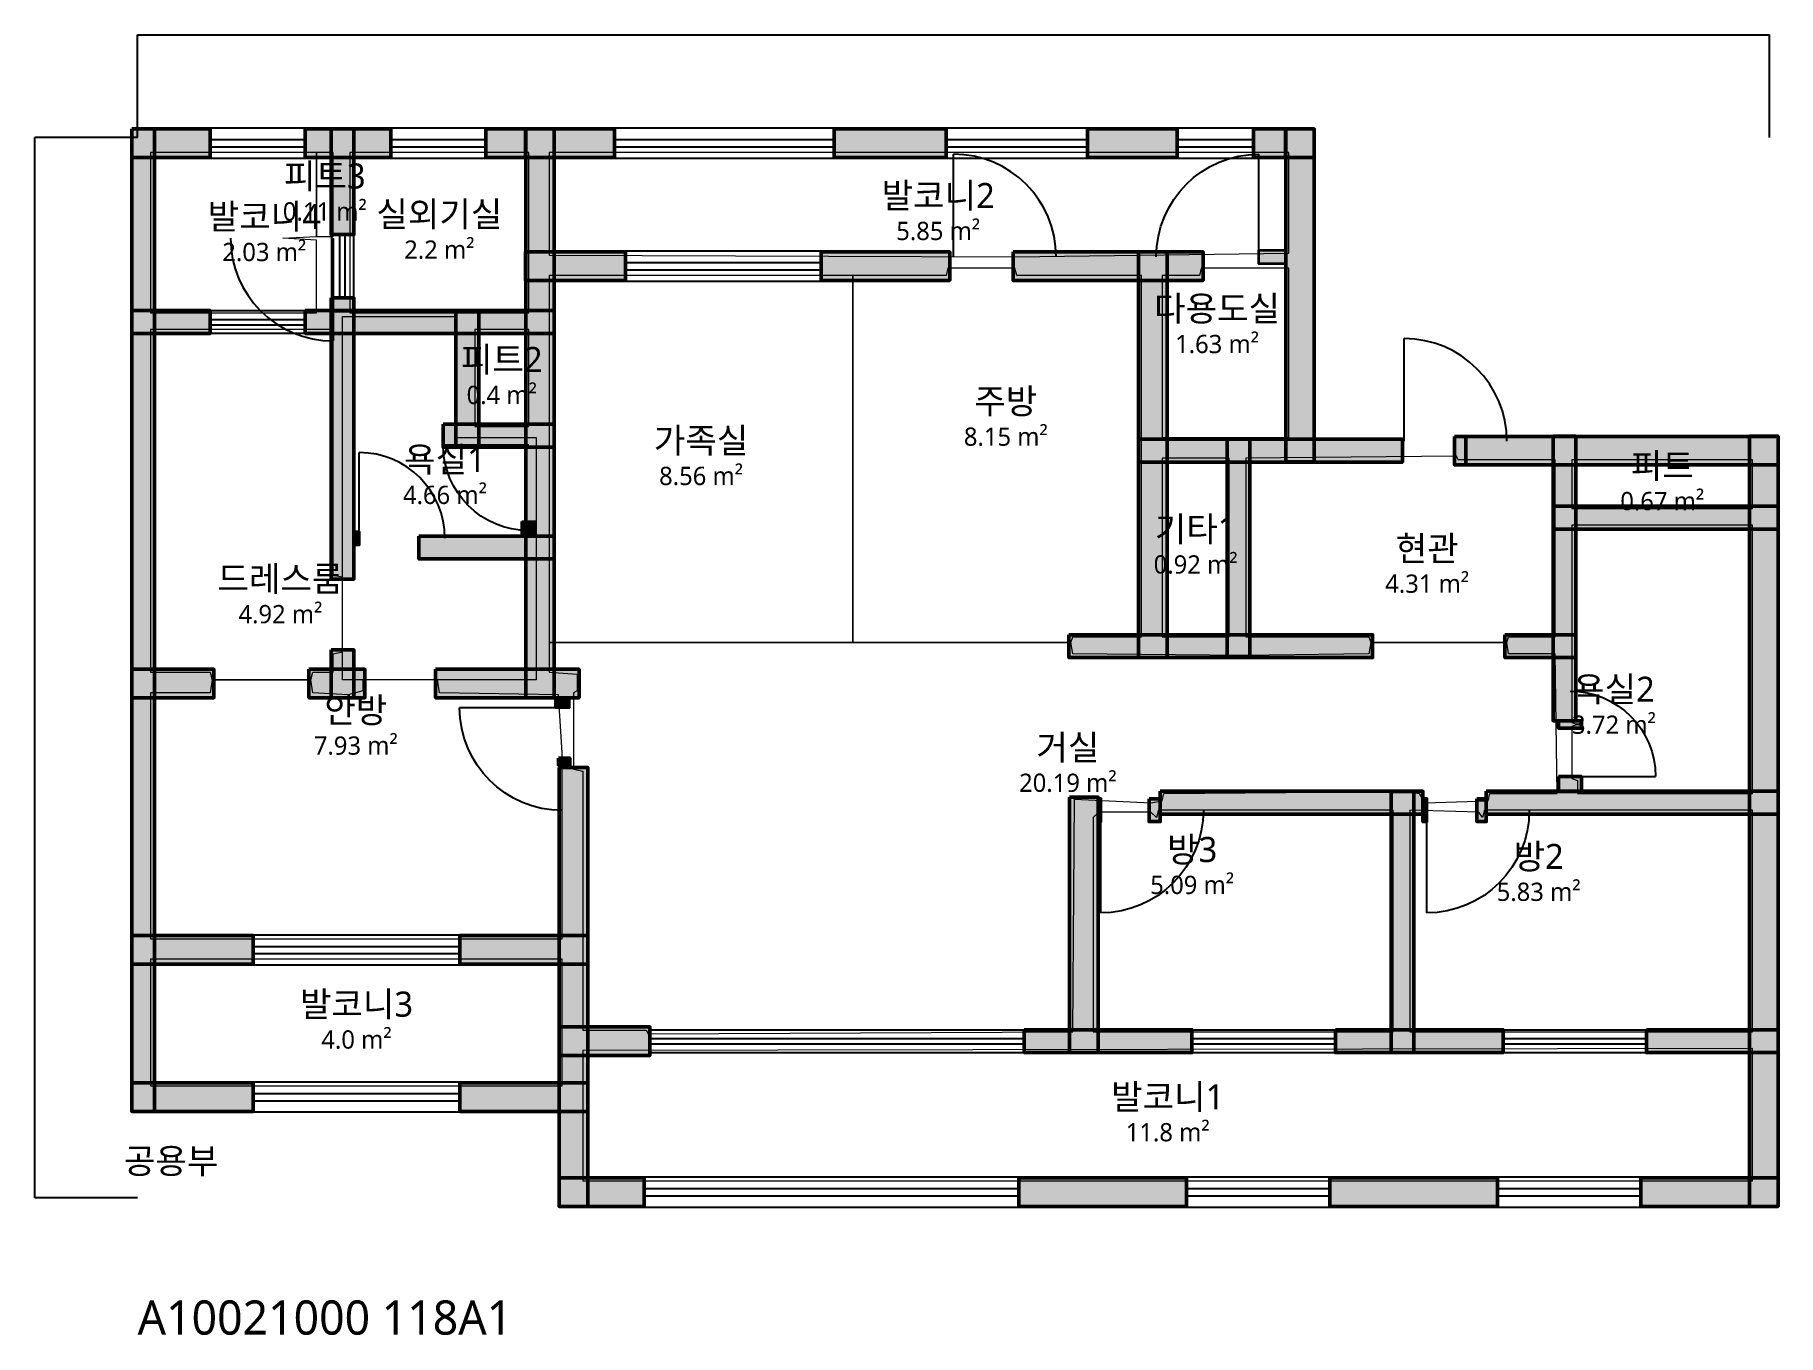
# Model space of a CAD drawing. Header units: millimetres. Extents: x -900 to 14377, y -1204 to 10189.
import ezdxf

# ---------------------------------------------------------------- set-up
doc = ezdxf.new("R2010")
doc.units = ezdxf.units.MM
for name, color, linetype, lineweight in [('A-ANNO-DIMS', 3, 'Continuous', 13), ('A-AREA', 9, 'Continuous', 13), ('A-AREA-IDEN', 7, 'Continuous', 18), ('A-AREA-PUBL', 9, 'Continuous', 13), ('A-DOOR', 4, 'Continuous', 25), ('A-GLAZ', 5, 'Continuous', 25), ('A-WALL-EXTR', 7, 'Continuous', 50), ('A-WALL-PATT', 8, 'Continuous', 9), ('A-WALL-PRTN', 8, 'Continuous', 35), ('A-WALL-STRC', 7, 'Continuous', 50)]:
    doc.layers.add(name, color=color, linetype=linetype, lineweight=lineweight)
doc.styles.add('OpenSansCondensed-Light', font='OpenSansCondensed-Light.ttf')
doc.styles.get("Standard").update_dxf_attribs({"font": 'malgun.ttf'})
doc.dimstyles.new('EZDXF', dxfattribs={"dimtxt": 0.25, "dimasz": 0.175, "dimexe": 0.375, "dimexo": 0.125, "dimgap": 0.1, "dimtad": 1, "dimlfac": 100, "dimzin": 12, "dimdsep": 46, "dimtxsty": 'OpenSansCondensed-Light', "dimblk": 'ARCHTICK', "dimcen": 2.5, "dimazin": 3, "dimtfac": 0.5, "dimtmove": 2, "dimatfit": 3})

# ---------------------------------------------------------------- blocks, each defined once
blk = doc.blocks.new('JJ-DOOR-SWING')
blk.add_line((0, 0), (0, 1000))
blk.add_arc((0, 0), 1000, 0, 90)
blk = doc.blocks.new('JJ-WIN-DOUBLE')
for p, q in [((0, 120), (1000, 120)), ((0, -120), (1000, -120))]:
    blk.add_line(p, q)
blk.add_lwpolyline([(0, -500), (1000, -500), (1000, 500), (0, 500)], close=True)
blk = doc.blocks.new('_ARCHTICK')
at = {"color": 0, "linetype": 'BYBLOCK', "const_width": 0.15}
blk.add_lwpolyline([(-0.5, -0.5), (0.5, 0.5)], dxfattribs=at)

msp = doc.modelspace()

# ---------------------------------------------------------------- hatches: boundary and pattern name
at = {"layer": 'A-WALL-PATT'}
h = msp.add_hatch(color=8, dxfattribs=at)
h.dxf.hatch_style = 1
h.paths.add_polyline_path([(-51, 9365.3), (149, 9365.3), (149, 755.8), (-51, 755.8)])
h = msp.add_hatch(color=8, dxfattribs=at)
h.dxf.hatch_style = 1
h.paths.add_polyline_path([(-50.6, 9364.6), (636.6, 9364.6), (636.6, 9114.6), (-50.6, 9114.6)])
h = msp.add_hatch(color=8, dxfattribs=at)
h.dxf.hatch_style = 1
h.paths.add_polyline_path([(1469.2, 9364.6), (2220.1, 9364.6), (2220.1, 9114.6), (1469.2, 9114.6)])
h = msp.add_hatch(color=8, dxfattribs=at)
h.dxf.hatch_style = 1
h.paths.add_polyline_path([(1469.2, 9364.6), (1696.1, 9364.6), (1696.1, 9114.6), (1469.2, 9114.6)])
h = msp.add_hatch(color=8, dxfattribs=at)
h.dxf.hatch_style = 1
h.paths.add_polyline_path([(1695.7, 9365.3), (1895.7, 9365.3), (1895.7, 8439.7), (1695.7, 8439.7)])
h = msp.add_hatch(color=8, dxfattribs=at)
h.dxf.hatch_style = 1
h.paths.add_polyline_path([(1895.3, 9364.6), (2220.1, 9364.6), (2220.1, 9114.6), (1895.3, 9114.6)])
h = msp.add_hatch(color=8, dxfattribs=at)
h.dxf.hatch_style = 1
h.paths.add_polyline_path([(3052.6, 9364.6), (4179, 9364.6), (4179, 9114.6), (3052.6, 9114.6)])
h = msp.add_hatch(color=8, dxfattribs=at)
h.dxf.hatch_style = 1
h.paths.add_polyline_path([(3052.6, 9364.6), (3400.4, 9364.6), (3400.4, 9114.6), (3052.6, 9114.6)])
h = msp.add_hatch(color=8, dxfattribs=at)
h.dxf.hatch_style = 1
h.paths.add_polyline_path([(3401.1, 9365.3), (3651.1, 9365.3), (3651.1, 4379.8), (3401.1, 4379.8)])
h = msp.add_hatch(color=8, dxfattribs=at)
h.dxf.hatch_style = 1
h.paths.add_polyline_path([(6105.3, 9364.6), (7084.7, 9364.6), (7084.7, 9114.6), (6105.3, 9114.6)])
h = msp.add_hatch(color=8, dxfattribs=at)
h.dxf.hatch_style = 1
h.paths.add_polyline_path([(8325.4, 9364.6), (9109, 9364.6), (9109, 9114.6), (8325.4, 9114.6)])
h = msp.add_hatch(color=8, dxfattribs=at)
h.dxf.hatch_style = 1
h.paths.add_polyline_path([(9778.3, 9364.6), (10312.1, 9364.6), (10312.1, 9114.6), (9778.3, 9114.6)])
h = msp.add_hatch(color=8, dxfattribs=at)
h.dxf.hatch_style = 1
h.paths.add_polyline_path([(9778.3, 9364.6), (10060.7, 9364.6), (10060.7, 9114.6), (9778.3, 9114.6)])
h = msp.add_hatch(color=8, dxfattribs=at)
h.dxf.hatch_style = 1
h.paths.add_polyline_path([(10061.4, 9365.3), (10311.4, 9365.3), (10311.4, 6446.5), (10061.4, 6446.5)])
h = msp.add_hatch(color=8, dxfattribs=at)
h.dxf.hatch_style = 1
h.paths.add_polyline_path([(3400.4, 8287.2), (4277, 8287.2), (4277, 8037.2), (3400.4, 8037.2)])
h = msp.add_hatch(color=8, dxfattribs=at)
h.dxf.hatch_style = 1
h.paths.add_polyline_path([(5991, 8287.2), (7117.4, 8287.2), (7117.4, 8037.2), (5991, 8037.2)])
h = msp.add_hatch(color=8, dxfattribs=at)
h.dxf.hatch_style = 1
h.paths.add_polyline_path([(7672.4, 8287.2), (9337.5, 8287.2), (9337.5, 8037.2), (7672.4, 8037.2)])
h = msp.add_hatch(color=8, dxfattribs=at)
h.dxf.hatch_style = 1
h.paths.add_polyline_path([(8771.7, 8287.9), (9021.7, 8287.9), (9021.7, 4732.4), (8771.7, 4732.4)])
h = msp.add_hatch(color=8, dxfattribs=at)
h.dxf.hatch_style = 1
h.paths.add_polyline_path([(9827.2, 8303.8), (10060.7, 8303.8), (10060.7, 8183.8), (9827.2, 8183.8)])
h = msp.add_hatch(color=8, dxfattribs=at)
h.dxf.hatch_style = 1
h.paths.add_polyline_path([(1695.7, 7884.6), (1895.7, 7884.6), (1895.7, 5419.7), (1695.7, 5419.7)])
h = msp.add_hatch(color=8, dxfattribs=at)
h.dxf.hatch_style = 1
h.paths.add_polyline_path([(1695.7, 7884.6), (1895.7, 7884.6), (1895.7, 7772), (1695.7, 7772)])
h = msp.add_hatch(color=8, dxfattribs=at)
h.dxf.hatch_style = 1
h.paths.add_polyline_path([(-50.6, 7772.4), (636.6, 7772.4), (636.6, 7572.4), (-50.6, 7572.4)])
h = msp.add_hatch(color=8, dxfattribs=at)
h.dxf.hatch_style = 1
h.paths.add_polyline_path([(1469.2, 7772.4), (3651.7, 7772.4), (3651.7, 7572.4), (1469.2, 7572.4)])
h = msp.add_hatch(color=8, dxfattribs=at)
h.dxf.hatch_style = 1
h.paths.add_polyline_path([(1469.2, 7772.4), (1696.1, 7772.4), (1696.1, 7572.4), (1469.2, 7572.4)])
h = msp.add_hatch(color=8, dxfattribs=at)
h.dxf.hatch_style = 1
h.paths.add_polyline_path([(2789.4, 7772), (2989.4, 7772), (2989.4, 6577.1), (2789.4, 6577.1)])
h = msp.add_hatch(color=8, dxfattribs=at)
h.dxf.hatch_style = 1
h.paths.add_polyline_path([(2677.2, 6776.6), (3651.7, 6776.6), (3651.7, 6576.6), (2677.2, 6576.6)])
h = msp.add_hatch(color=8, dxfattribs=at)
h.dxf.hatch_style = 1
h.paths.add_polyline_path([(8771, 6646), (11084.2, 6646), (11084.2, 6446), (8771, 6446)])
h = msp.add_hatch(color=8, dxfattribs=at)
h.dxf.hatch_style = 1
h.paths.add_polyline_path([(9547.7, 6645.6), (9747.7, 6645.6), (9747.7, 4732.4), (9547.7, 4732.4)])
h = msp.add_hatch(color=8, dxfattribs=at)
h.dxf.hatch_style = 1
h.paths.add_polyline_path([(11541.3, 6671), (11639.2, 6671), (11639.2, 6421), (11541.3, 6421)])
h = msp.add_hatch(color=8, dxfattribs=at)
h.dxf.hatch_style = 1
h.paths.add_polyline_path([(11639.2, 6671), (14376.8, 6671), (14376.8, 6421), (11639.2, 6421)])
h = msp.add_hatch(color=8, dxfattribs=at)
h.dxf.hatch_style = 1
h.paths.add_polyline_path([(12404.4, 6671.7), (12604.4, 6671.7), (12604.4, 4179), (12404.4, 4179)])
h = msp.add_hatch(color=8, dxfattribs=at)
h.dxf.hatch_style = 1
h.paths.add_polyline_path([(14126.1, 6671.7), (14376.1, 6671.7), (14376.1, -76.7), (14126.1, -76.7)])
h = msp.add_hatch(color=8, dxfattribs=at)
h.dxf.hatch_style = 1
h.paths.add_polyline_path([(12404.8, 6058.4), (14376.8, 6058.4), (14376.8, 5858.4), (12404.8, 5858.4)])
h = msp.add_hatch(color=8, dxfattribs=at)
h.dxf.hatch_style = 1
h.paths.add_polyline_path([(1895.3, 5838.8), (1942.6, 5838.8), (1942.6, 5718.8), (1895.3, 5718.8)])
h = msp.add_hatch(color=8, dxfattribs=at)
h.dxf.hatch_style = 1
h.paths.add_polyline_path([(3368.1, 5925.7), (3488.1, 5925.7), (3488.1, 5796.8), (3368.1, 5796.8)])
h = msp.add_hatch(color=8, dxfattribs=at)
h.dxf.hatch_style = 1
h.paths.add_polyline_path([(2465, 5797.2), (3651.7, 5797.2), (3651.7, 5597.2), (2465, 5597.2)])
h = msp.add_hatch(color=8, dxfattribs=at)
h.dxf.hatch_style = 1
h.paths.add_polyline_path([(8162.2, 4932), (10823, 4932), (10823, 4732), (8162.2, 4732)])
h = msp.add_hatch(color=8, dxfattribs=at)
h.dxf.hatch_style = 1
h.paths.add_polyline_path([(11982, 4932), (12604, 4932), (12604, 4732), (11982, 4732)])
h = msp.add_hatch(color=8, dxfattribs=at)
h.dxf.hatch_style = 1
h.paths.add_polyline_path([(1695.7, 4799.3), (1895.7, 4799.3), (1895.7, 4379.8), (1695.7, 4379.8)])
h = msp.add_hatch(color=8, dxfattribs=at)
h.dxf.hatch_style = 1
h.paths.add_polyline_path([(-50.6, 4630.5), (669.3, 4630.5), (669.3, 4380.5), (-50.6, 4380.5)])
h = msp.add_hatch(color=8, dxfattribs=at)
h.dxf.hatch_style = 1
h.paths.add_polyline_path([(1501.8, 4630.5), (1991.6, 4630.5), (1991.6, 4380.5), (1501.8, 4380.5)])
h = msp.add_hatch(color=8, dxfattribs=at)
h.dxf.hatch_style = 1
h.paths.add_polyline_path([(1501.8, 4630.5), (1991.6, 4630.5), (1991.6, 4380.5), (1501.8, 4380.5)])
h = msp.add_hatch(color=8, dxfattribs=at)
h.dxf.hatch_style = 1
h.paths.add_polyline_path([(2611.9, 4630.5), (3868.9, 4630.5), (3868.9, 4380.5), (2611.9, 4380.5)])
h = msp.add_hatch(color=8, dxfattribs=at)
h.dxf.hatch_style = 1
h.paths.add_polyline_path([(3661.9, 4379.8), (3781.9, 4379.8), (3781.9, 4293.3), (3661.9, 4293.3)])
h = msp.add_hatch(color=8, dxfattribs=at)
h.dxf.hatch_style = 1
h.paths.add_polyline_path([(12453.4, 4179), (12653.4, 4179), (12653.4, 4113.7), (12453.4, 4113.7)])
h = msp.add_hatch(color=8, dxfattribs=at)
h.dxf.hatch_style = 1
h.paths.add_polyline_path([(3689.3, 3852.5), (3787.2, 3852.5), (3787.2, 3787.2), (3689.3, 3787.2)])
h = msp.add_hatch(color=8, dxfattribs=at)
h.dxf.hatch_style = 1
h.paths.add_polyline_path([(3694.9, 3770.9), (3944.9, 3770.9), (3944.9, -76.7), (3694.9, -76.7)])
h = msp.add_hatch(color=8, dxfattribs=at)
h.dxf.hatch_style = 1
h.paths.add_polyline_path([(12453.4, 3689.3), (12653.4, 3689.3), (12653.4, 3560.3), (12453.4, 3560.3)])
h = msp.add_hatch(color=8, dxfattribs=at)
h.dxf.hatch_style = 1
h.paths.add_polyline_path([(8962, 3560.8), (11263.8, 3560.8), (11263.8, 3360.8), (8962, 3360.8)])
h = msp.add_hatch(color=8, dxfattribs=at)
h.dxf.hatch_style = 1
h.paths.add_polyline_path([(10984.2, 3560.3), (11184.2, 3560.3), (11184.2, 1271.7), (10984.2, 1271.7)])
h = msp.add_hatch(color=8, dxfattribs=at)
h.dxf.hatch_style = 1
h.paths.add_polyline_path([(11818.8, 3560.8), (14376.8, 3560.8), (14376.8, 3360.8), (11818.8, 3360.8)])
h = msp.add_hatch(color=8, dxfattribs=at)
h.dxf.hatch_style = 1
h.paths.add_polyline_path([(8167.7, 3509.7), (8417.7, 3509.7), (8417.7, 1271.7), (8167.7, 1271.7)])
h = msp.add_hatch(color=8, dxfattribs=at)
h.dxf.hatch_style = 1
h.paths.add_polyline_path([(8418.4, 3495.5), (8439.7, 3495.5), (8439.7, 3295.5), (8418.4, 3295.5)])
h = msp.add_hatch(color=8, dxfattribs=at)
h.dxf.hatch_style = 1
h.paths.add_polyline_path([(8864.1, 3495.5), (8962, 3495.5), (8962, 3295.5), (8864.1, 3295.5)])
h = msp.add_hatch(color=8, dxfattribs=at)
h.dxf.hatch_style = 1
h.paths.add_polyline_path([(11263.8, 3495.5), (11296.4, 3495.5), (11296.4, 3295.5), (11263.8, 3295.5)])
h = msp.add_hatch(color=8, dxfattribs=at)
h.dxf.hatch_style = 1
h.paths.add_polyline_path([(11737.2, 3495.5), (11818.8, 3495.5), (11818.8, 3295.5), (11737.2, 3295.5)])
h = msp.add_hatch(color=8, dxfattribs=at)
h.dxf.hatch_style = 1
h.paths.add_polyline_path([(-50.6, 2296.1), (1012.1, 2296.1), (1012.1, 2046.1), (-50.6, 2046.1)])
h = msp.add_hatch(color=8, dxfattribs=at)
h.dxf.hatch_style = 1
h.paths.add_polyline_path([(2824.1, 2296.1), (3945.6, 2296.1), (3945.6, 2046.1), (2824.1, 2046.1)])
h = msp.add_hatch(color=8, dxfattribs=at)
h.dxf.hatch_style = 1
h.paths.add_polyline_path([(3694.2, 1496.2), (4489.2, 1496.2), (4489.2, 1246.2), (3694.2, 1246.2)])
h = msp.add_hatch(color=8, dxfattribs=at)
h.dxf.hatch_style = 1
h.paths.add_polyline_path([(7770.4, 1471.2), (9239.6, 1471.2), (9239.6, 1271.2), (7770.4, 1271.2)])
h = msp.add_hatch(color=8, dxfattribs=at)
h.dxf.hatch_style = 1
h.paths.add_polyline_path([(10496.5, 1471.2), (11965.7, 1471.2), (11965.7, 1271.2), (10496.5, 1271.2)])
h = msp.add_hatch(color=8, dxfattribs=at)
h.dxf.hatch_style = 1
h.paths.add_polyline_path([(13222.7, 1471.2), (14376.8, 1471.2), (14376.8, 1271.2), (13222.7, 1271.2)])
h = msp.add_hatch(color=8, dxfattribs=at)
h.dxf.hatch_style = 1
h.paths.add_polyline_path([(-50.6, 1006.5), (1012.1, 1006.5), (1012.1, 756.5), (-50.6, 756.5)])
h = msp.add_hatch(color=8, dxfattribs=at)
h.dxf.hatch_style = 1
h.paths.add_polyline_path([(2824.1, 1006.5), (3945.6, 1006.5), (3945.6, 756.5), (2824.1, 756.5)])
h = msp.add_hatch(color=8, dxfattribs=at)
h.dxf.hatch_style = 1
h.paths.add_polyline_path([(3694.2, 174), (4440.2, 174), (4440.2, -76), (3694.2, -76)])
h = msp.add_hatch(color=8, dxfattribs=at)
h.dxf.hatch_style = 1
h.paths.add_polyline_path([(7721.4, 174), (9190.6, 174), (9190.6, -76), (7721.4, -76)])
h = msp.add_hatch(color=8, dxfattribs=at)
h.dxf.hatch_style = 1
h.paths.add_polyline_path([(10447.6, 174), (11916.7, 174), (11916.7, -76), (10447.6, -76)])
h = msp.add_hatch(color=8, dxfattribs=at)
h.dxf.hatch_style = 1
h.paths.add_polyline_path([(13173.7, 174), (14376.8, 174), (14376.8, -76), (13173.7, -76)])

# ---------------------------------------------------------------- linework, layer by layer
at = {"layer": 'A-AREA'}
for points in [[(114.3, 9157.9), (114.3, 7754), (1567.1, 7754), (1567.1, 8390.7), (1273.3, 8407), (1567.1, 8423.3), (1567.1, 9157.9)], [(1567.1, 9157.9), (1567.1, 8423.3), (1714.1, 8423.3), (1714.1, 9157.9)], [(1861, 9157.9), (1861, 7754), (3428.1, 7754), (3428.1, 9157.9)], [(3607.7, 9157.9), (3607.7, 8260.1), (7688.7, 8243.8), (10088.4, 8276.4), (10088.4, 9157.9)], [(6268.5, 8080.5), (6268.5, 4864.6), (8178.5, 4864.6), (8194.8, 4913.6), (8798.8, 4913.6), (8798.8, 8080.5), (7705.1, 8080.5), (7688.7, 8145.8), (7101.1, 8145.8), (7084.7, 8080.5)], [(8978.4, 8080.5), (8978.4, 6660.3), (10088.4, 6660.3), (10088.4, 8145.8), (9321.2, 8145.8), (9304.9, 8080.5)], [(3607.7, 8080.5), (3607.7, 4864.6), (6268.5, 4864.6), (6268.5, 8080.5)], [(2791.5, 6660.3), (3493.4, 6660.3), (3493.4, 4538.2), (1795.7, 4538.2), (1795.7, 7721.4), (2791.5, 7721.4)], [(114.3, 7607.1), (114.3, 4603.5), (636.6, 4603.5), (653, 4538.2), (1518.2, 4538.2), (1534.5, 4603.5), (1714.1, 4603.5), (1714.1, 4766.7), (1795.7, 4783), (1795.7, 5436), (1714.1, 5452.3), (1714.1, 7607.1)], [(2954.7, 7607.1), (2954.7, 6758.3), (3428.1, 6758.3), (3428.1, 7607.1)], [(8978.4, 6480.7), (8978.4, 4913.6), (9566, 4913.6), (9566, 6480.7)], [(12422.8, 6464.4), (11573.9, 6464.4), (11557.6, 6497.1), (9713, 6480.7), (9713, 4913.6), (10790.4, 4913.6), (10806.7, 4864.6), (11998.4, 4864.6), (12014.7, 4913.6), (12422.8, 4913.6)], [(12569.7, 6464.4), (12569.7, 6040), (14153.2, 6040), (14153.2, 6464.4)], [(12569.7, 5893.1), (12569.7, 4162.7), (12618.7, 4146.4), (12569.7, 4130), (12569.7, 3673), (12618.7, 3656.6), (12618.7, 3542.4), (14153.2, 3542.4), (14153.2, 5893.1)], [(3607.7, 4864.6), (3607.7, 4603.5), (3852.5, 4587.1), (3852.5, 4440.2), (3819.9, 4423.9), (3819.9, 3754.6), (3901.5, 3738.3), (3901.5, 1469.2), (4456.5, 1469.2), (4472.9, 1436.5), (8194.8, 1452.9), (8211.1, 3493.4), (8880.4, 3460.8), (8978.4, 3477.1), (8994.7, 3542.4), (11133.2, 3558.7), (11231.1, 3542.4), (11280.1, 3460.8), (11835.1, 3477.1), (11851.4, 3542.4), (12439.1, 3542.4), (12422.8, 4766.7), (12014.7, 4766.7), (11998.4, 4864.6), (10806.7, 4864.6), (10790.4, 4766.7), (9696.6, 4750.4), (8194.8, 4766.7), (8178.5, 4864.6)], [(114.3, 4423.9), (114.3, 2269.1), (3721.9, 2269.1), (3721.9, 3901.5), (3689.3, 4407.6), (2644.5, 4423.9), (2628.2, 4538.2), (1975.2, 4538.2), (1975.2, 4440.2), (1844.6, 4407.6), (1534.5, 4423.9), (1518.2, 4538.2), (653, 4538.2), (636.6, 4423.9)], [(8374.4, 3330.2), (8374.4, 1452.9), (11002.6, 1452.9), (11002.6, 3395.5), (8945.7, 3395.5), (8929.4, 3330.2), (8880.4, 3379.1), (8423.3, 3379.1)], [(11149.5, 3395.5), (11149.5, 1452.9), (14153.2, 1452.9), (14153.2, 3395.5), (11802.5, 3395.5), (11786.1, 3330.2), (11753.5, 3379.1)], [(114.3, 2089.5), (114.3, 979.5), (3721.9, 979.5), (3721.9, 2089.5)], [(3901.5, 1289.6), (3901.5, 146.9), (14153.2, 146.9), (14153.2, 1305.9)]]:
    msp.add_lwpolyline(points, close=True, dxfattribs=at)
at = {"layer": 'A-WALL-EXTR'}
for points in [[(-50.6, 9364.6), (636.6, 9364.6), (636.6, 9114.6), (-50.6, 9114.6)], [(1469.2, 9364.6), (2220.1, 9364.6), (2220.1, 9114.6), (1469.2, 9114.6)], [(1469.2, 9364.6), (1696.1, 9364.6), (1696.1, 9114.6), (1469.2, 9114.6)], [(1895.3, 9364.6), (2220.1, 9364.6), (2220.1, 9114.6), (1895.3, 9114.6)], [(3052.6, 9364.6), (4179, 9364.6), (4179, 9114.6), (3052.6, 9114.6)], [(3052.6, 9364.6), (3400.4, 9364.6), (3400.4, 9114.6), (3052.6, 9114.6)], [(3401.1, 9365.3), (3651.1, 9365.3), (3651.1, 4379.8), (3401.1, 4379.8)], [(6105.3, 9364.6), (7084.7, 9364.6), (7084.7, 9114.6), (6105.3, 9114.6)], [(8325.4, 9364.6), (9109, 9364.6), (9109, 9114.6), (8325.4, 9114.6)], [(9778.3, 9364.6), (10312.1, 9364.6), (10312.1, 9114.6), (9778.3, 9114.6)], [(9778.3, 9364.6), (10060.7, 9364.6), (10060.7, 9114.6), (9778.3, 9114.6)], [(10061.4, 9365.3), (10311.4, 9365.3), (10311.4, 6446.5), (10061.4, 6446.5)], [(3400.4, 8287.2), (4277, 8287.2), (4277, 8037.2), (3400.4, 8037.2)], [(5991, 8287.2), (7117.4, 8287.2), (7117.4, 8037.2), (5991, 8037.2)], [(7672.4, 8287.2), (9337.5, 8287.2), (9337.5, 8037.2), (7672.4, 8037.2)], [(8771.7, 8287.9), (9021.7, 8287.9), (9021.7, 4732.4), (8771.7, 4732.4)], [(11541.3, 6671), (11639.2, 6671), (11639.2, 6421), (11541.3, 6421)], [(11639.2, 6671), (14376.8, 6671), (14376.8, 6421), (11639.2, 6421)], [(14126.1, 6671.7), (14376.1, 6671.7), (14376.1, -76.7), (14126.1, -76.7)], [(-50.6, 4630.5), (669.3, 4630.5), (669.3, 4380.5), (-50.6, 4380.5)], [(1501.8, 4630.5), (1991.6, 4630.5), (1991.6, 4380.5), (1501.8, 4380.5)], [(1501.8, 4630.5), (1991.6, 4630.5), (1991.6, 4380.5), (1501.8, 4380.5)], [(2611.9, 4630.5), (3868.9, 4630.5), (3868.9, 4380.5), (2611.9, 4380.5)], [(3689.3, 3852.5), (3787.2, 3852.5), (3787.2, 3787.2), (3689.3, 3787.2)], [(3694.9, 3770.9), (3944.9, 3770.9), (3944.9, -76.7), (3694.9, -76.7)], [(8167.7, 3509.7), (8417.7, 3509.7), (8417.7, 1271.7), (8167.7, 1271.7)], [(-50.6, 2296.1), (1012.1, 2296.1), (1012.1, 2046.1), (-50.6, 2046.1)], [(2824.1, 2296.1), (3945.6, 2296.1), (3945.6, 2046.1), (2824.1, 2046.1)], [(3694.2, 1496.2), (4489.2, 1496.2), (4489.2, 1246.2), (3694.2, 1246.2)], [(-50.6, 1006.5), (1012.1, 1006.5), (1012.1, 756.5), (-50.6, 756.5)], [(2824.1, 1006.5), (3945.6, 1006.5), (3945.6, 756.5), (2824.1, 756.5)], [(3694.2, 174), (4440.2, 174), (4440.2, -76), (3694.2, -76)], [(7721.4, 174), (9190.6, 174), (9190.6, -76), (7721.4, -76)], [(10447.6, 174), (11916.7, 174), (11916.7, -76), (10447.6, -76)], [(13173.7, 174), (14376.8, 174), (14376.8, -76), (13173.7, -76)]]:
    msp.add_lwpolyline(points, close=True, dxfattribs=at)
at = {"layer": 'A-WALL-PRTN'}
for points in [[(9827.2, 8303.8), (10060.7, 8303.8), (10060.7, 8183.8), (9827.2, 8183.8)], [(1895.3, 5838.8), (1942.6, 5838.8), (1942.6, 5718.8), (1895.3, 5718.8)], [(3368.1, 5925.7), (3488.1, 5925.7), (3488.1, 5796.8), (3368.1, 5796.8)], [(3661.9, 4379.8), (3781.9, 4379.8), (3781.9, 4293.3), (3661.9, 4293.3)]]:
    msp.add_lwpolyline(points, close=True, dxfattribs=at)
at = {"layer": 'A-WALL-STRC'}
for points in [[(-51, 9365.3), (149, 9365.3), (149, 755.8), (-51, 755.8)], [(1695.7, 9365.3), (1895.7, 9365.3), (1895.7, 8439.7), (1695.7, 8439.7)], [(1695.7, 7884.6), (1895.7, 7884.6), (1895.7, 5419.7), (1695.7, 5419.7)], [(1695.7, 7884.6), (1895.7, 7884.6), (1895.7, 7772), (1695.7, 7772)], [(-50.6, 7772.4), (636.6, 7772.4), (636.6, 7572.4), (-50.6, 7572.4)], [(1469.2, 7772.4), (3651.7, 7772.4), (3651.7, 7572.4), (1469.2, 7572.4)], [(1469.2, 7772.4), (1696.1, 7772.4), (1696.1, 7572.4), (1469.2, 7572.4)], [(2789.4, 7772), (2989.4, 7772), (2989.4, 6577.1), (2789.4, 6577.1)], [(2677.2, 6776.6), (3651.7, 6776.6), (3651.7, 6576.6), (2677.2, 6576.6)], [(8771, 6646), (11084.2, 6646), (11084.2, 6446), (8771, 6446)], [(9547.7, 6645.6), (9747.7, 6645.6), (9747.7, 4732.4), (9547.7, 4732.4)], [(12404.4, 6671.7), (12604.4, 6671.7), (12604.4, 4179), (12404.4, 4179)], [(12404.8, 6058.4), (14376.8, 6058.4), (14376.8, 5858.4), (12404.8, 5858.4)], [(2465, 5797.2), (3651.7, 5797.2), (3651.7, 5597.2), (2465, 5597.2)], [(8162.2, 4932), (10823, 4932), (10823, 4732), (8162.2, 4732)], [(11982, 4932), (12604, 4932), (12604, 4732), (11982, 4732)], [(1695.7, 4799.3), (1895.7, 4799.3), (1895.7, 4379.8), (1695.7, 4379.8)], [(12453.4, 4179), (12653.4, 4179), (12653.4, 4113.7), (12453.4, 4113.7)], [(12453.4, 3689.3), (12653.4, 3689.3), (12653.4, 3560.3), (12453.4, 3560.3)], [(8962, 3560.8), (11263.8, 3560.8), (11263.8, 3360.8), (8962, 3360.8)], [(10984.2, 3560.3), (11184.2, 3560.3), (11184.2, 1271.7), (10984.2, 1271.7)], [(11818.8, 3560.8), (14376.8, 3560.8), (14376.8, 3360.8), (11818.8, 3360.8)], [(8418.4, 3495.5), (8439.7, 3495.5), (8439.7, 3295.5), (8418.4, 3295.5)], [(8864.1, 3495.5), (8962, 3495.5), (8962, 3295.5), (8864.1, 3295.5)], [(11263.8, 3495.5), (11296.4, 3495.5), (11296.4, 3295.5), (11263.8, 3295.5)], [(11737.2, 3495.5), (11818.8, 3495.5), (11818.8, 3295.5), (11737.2, 3295.5)], [(7770.4, 1471.2), (9239.6, 1471.2), (9239.6, 1271.2), (7770.4, 1271.2)], [(10496.5, 1471.2), (11965.7, 1471.2), (11965.7, 1271.2), (10496.5, 1271.2)], [(13222.7, 1471.2), (14376.8, 1471.2), (14376.8, 1271.2), (13222.7, 1271.2)]]:
    msp.add_lwpolyline(points, close=True, dxfattribs=at)

# ---------------------------------------------------------------- block references
at = {"layer": 'A-DOOR'}
for p, xscale, yscale in [((7150, 8243.8), 0.9, 0.9), ((11100.5, 6627.7), 0.9, 0.9), ((1942.6, 5778.8), 0.75, 0.75), ((8439.7, 3395.5), 0.9, -0.9), ((11296.4, 3395.5), 0.9, -0.9)]:
    msp.add_blockref('JJ-DOOR-SWING', p, dxfattribs=dict(at, xscale=xscale, yscale=yscale))
for p, xscale, yscale, rotation in [((9827.2, 8243.8), 0.9, -0.9, 180), ((1714.1, 8407), 0.9, 0.9, 180), ((3428.1, 6595), 0.75, -0.75, -90), ((12553.4, 3689.3), 0.75, -0.75, 90), ((3721.9, 4293.3), 0.9, -0.9, -90)]:
    msp.add_blockref('JJ-DOOR-SWING', p, dxfattribs=dict(at, xscale=xscale, yscale=yscale, rotation=rotation))
at = {"layer": 'A-GLAZ'}
for p, xscale, yscale in [((636.6, 9239.6), 0.8326, 0.2611889011725855), ((2220.1, 9239.6), 0.8325, 0.2611889011725855), ((4179, 9239.6), 1.9263000000000001, 0.2611889011725855), ((7084.7, 9239.6), 1.2407, 0.2611889011725855), ((9109, 9239.6), 0.6692999999999992, 0.2611889011725855), ((4277, 8162.2), 1.714, 0.2611889011725855), ((636.6, 7672.4), 0.8326, 0.1958916758794391), ((1012.1, 2171.1), 1.812, 0.2611889011725855), ((4489.2, 1371.2), 3.2811999999999997, 0.1958916758794391), ((9239.6, 1371.2), 1.2568999999999997, 0.1958916758794391), ((11965.7, 1371.2), 1.257, 0.1958916758794391), ((1012.1, 881.5), 1.812, 0.2611889011725855), ((4440.2, 49), 3.2811999999999997, 0.2611889011725855), ((9190.6, 49), 1.257, 0.2611889011725855), ((11916.7, 49), 1.257, 0.2611889011725855)]:
    msp.add_blockref('JJ-WIN-DOUBLE', p, dxfattribs=dict(at, xscale=xscale, yscale=yscale))
at = {"layer": 'A-GLAZ', "xscale": 0.5551000000000004, "yscale": 0.1958916758794391, "rotation": 90}
msp.add_blockref('JJ-WIN-DOUBLE', (1795.7, 7884.6), dxfattribs=at)

# ---------------------------------------------------------------- texts
at = {"layer": 'A-AREA-IDEN'}
for s, insert, char_height, attachment_point in [('피트3', (1640.6, 8940.6), 220, 5), ('발코니2', (7016.18, 8769.22), 220, 5), ('발코니4', (1110.04286, 8584.97143), 220, 5), ('0.11 m²', (1640.6, 8640.6), 160, 5), ('실외기실', (2644.55, 8605.95), 220, 5), ('5.85 m²', (7016.18, 8469.22), 160, 5), ('2.2 m²', (2644.55, 8305.95), 160, 5), ('2.03 m²', (1110.04286, 8284.97143), 160, 5), ('다용도실', (9459.95, 7778.86667), 220, 5), ('1.63 m²', (9459.95, 7478.86667), 160, 5), ('피트2', (3191.4, 7332.7), 220, 5), ('0.4 m²', (3191.4, 7032.7), 160, 5), ('주방', (7608.75, 6967), 220, 5), ('가족실', (4938.1, 6622.55), 220, 5), ('8.15 m²', (7608.75, 6667), 160, 5), ('욕실1', (2693.53333, 6456.63333), 220, 5), ('8.56 m²', (4938.1, 6322.55), 160, 5), ('피트', (13361.45, 6402.2), 220, 5), ('4.66 m²', (2693.53333, 6156.63333), 160, 5), ('0.67 m²', (13361.45, 6102.2), 160, 5), ('기타1', (9272.2, 5847.15), 220, 5), ('현관', (11301.33, 5679.02), 220, 5), ('0.92 m²', (9272.2, 5547.15), 160, 5), ('드레스룸', (1251.55833, 5411.88333), 220, 5), ('4.31 m²', (11301.33, 5379.02), 160, 5), ('4.92 m²', (1251.55833, 5111.88333), 160, 5), ('욕실2', (12937.92222, 4443.3), 220, 5), ('안방', (1912.26429, 4260.25), 220, 5), ('3.72 m²', (12937.92222, 4143.3), 160, 5), ('7.93 m²', (1912.26429, 3960.25), 160, 5), ('거실', (8152.58276, 3934.43103), 220, 5), ('20.19 m²', (8152.58276, 3634.43103), 160, 5), ('방3', (9241.6, 3039.425), 220, 5), ('방2', (12278.21429, 2978.8), 220, 5), ('5.09 m²', (9241.6, 2739.425), 160, 5), ('5.83 m²', (12278.21429, 2678.8), 160, 5), ('발코니3', (1918.1, 1684.5), 220, 5), ('4.0 m²', (1918.1, 1384.5), 160, 5), ('발코니1', (9027.35, 872.325), 220, 5), ('11.8 m²', (9027.35, 572.325), 160, 5), ('A10021000 118A1', (0, -900), 300, 1)]:
    msp.add_mtext(s, dxfattribs=dict(at, insert=insert, char_height=char_height, attachment_point=attachment_point))
at = {"layer": 'A-AREA-PUBL', "insert": (293.8, 310.2), "char_height": 220, "attachment_point": 5}
msp.add_mtext('공용부', dxfattribs=at)

# ---------------------------------------------------------------- dimensions: what is measured, and where the dimension line sits
at = {"layer": 'A-ANNO-DIMS'}
msp.add_linear_dim(base=(0, 10188.5302979501), p1=(0, 9288.5302979501), p2=(14300.0923391991, 9288.5302979501), dimstyle='EZDXF', dxfattribs=at).render()
msp.add_linear_dim(base=(-900, 0), p1=(0, 0), p2=(0, 9288.5303), angle=90, dimstyle='EZDXF', dxfattribs=at).render()

doc.saveas('drawing.dxf')
